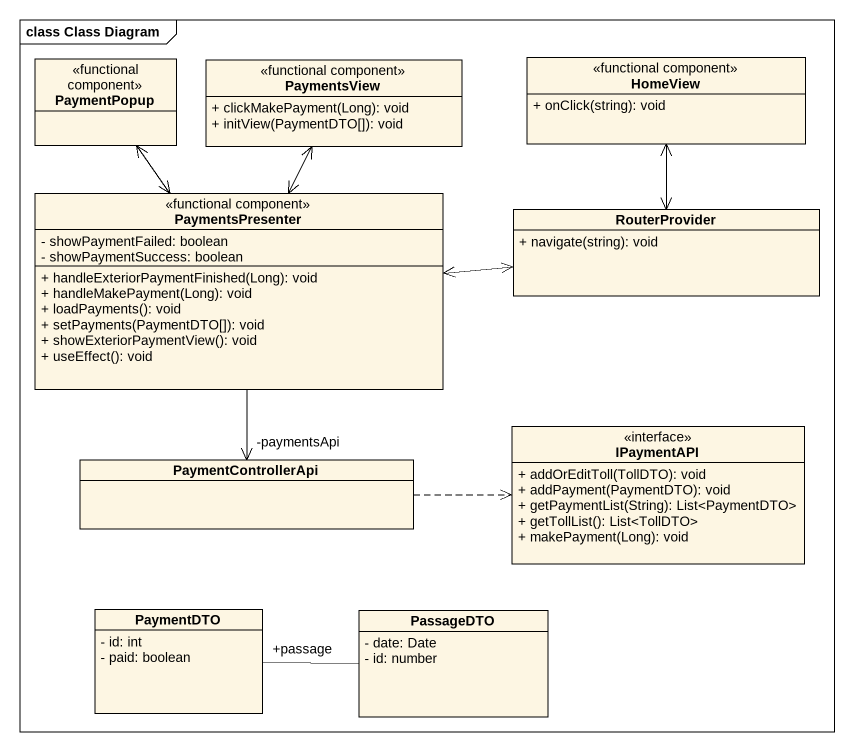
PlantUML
@startuml
mainframe class Class Diagram
hide circle
hide empty members
skinparam classAttributeIconSize 0
class PaymentPopup <<functional component>>
class PaymentsView <<functional component>> {
  + clickMakePayment(Long): void
  + initView(PaymentDTO[]): void
}
class HomeView <<functional component>> {
  + onClick(string): void
}
class PaymentsPresenter <<functional component>> {
  - showPaymentFailed: boolean
  - showPaymentSuccess: boolean
  + handleExteriorPaymentFinished(Long): void
  + handleMakePayment(Long): void
  + loadPayments(): void
  + setPayments(PaymentDTO[]): void
  + showExteriorPaymentView(): void
  + useEffect(): void
}
class RouterProvider {
  + navigate(string): void
}
class IPaymentAPI <<interface>> {
  + addOrEditToll(TollDTO): void
  + addPayment(PaymentDTO): void
  + getPaymentList(String): List<PaymentDTO>
  + getTollList(): List<TollDTO>
  + makePayment(Long): void
}
class PaymentControllerApi
class PaymentDTO {
  - id: int
  - paid: boolean
}
class PassageDTO {
  - date: Date
  - id: number
}
HomeView <--> RouterProvider
PaymentsPresenter <-up-> PaymentPopup
PaymentsPresenter <-up-> PaymentsView
PaymentsPresenter <-right-> RouterProvider
PaymentsPresenter --> "-paymentsApi" PaymentControllerApi
PaymentControllerApi .right.> IPaymentAPI
PaymentDTO "+passage" -right- PassageDTO
@enduml
